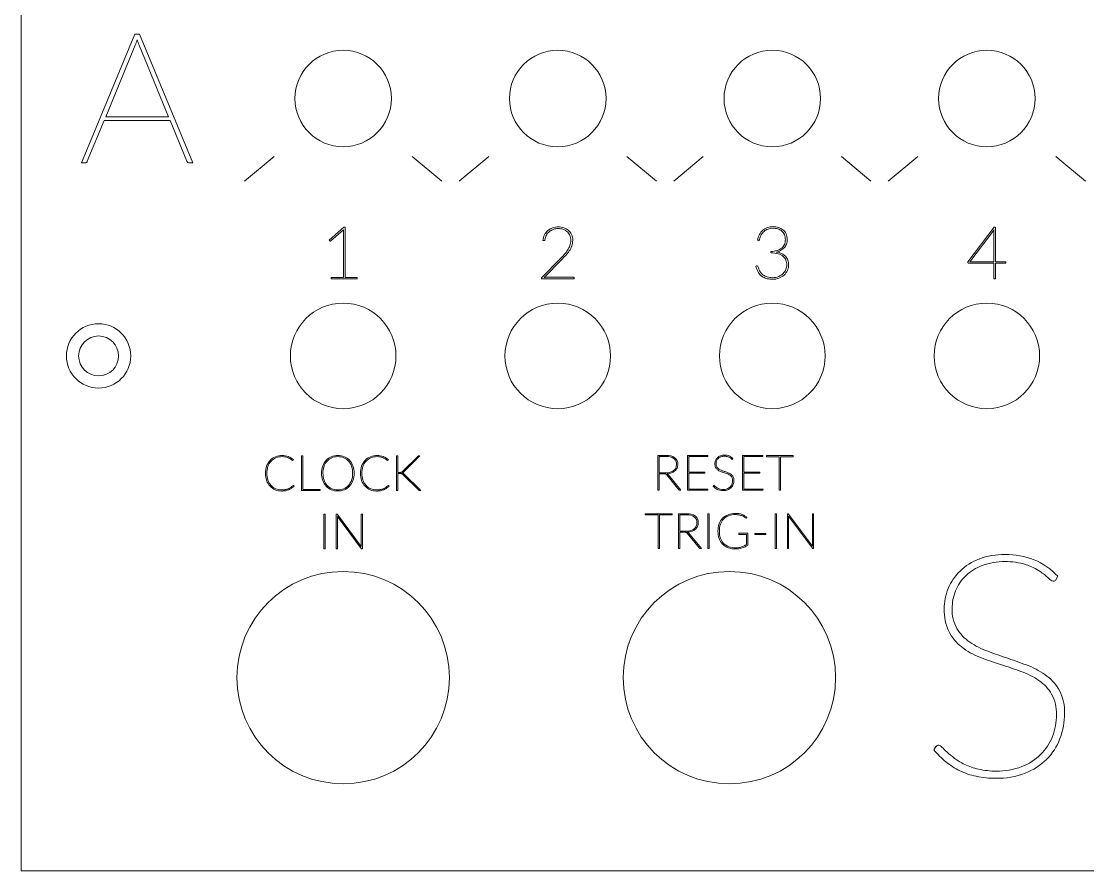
# Model space of a CAD drawing. Header units: millimetres. Extents: x 0 to 300, y 0 to 120.
# Drawn here: x 0 to 82.8, y 0 to 66 of the extents above; entities that cross this region are included whole.
import ezdxf

# ---------------------------------------------------------------- set-up
doc = ezdxf.new("R2010")
doc.units = ezdxf.units.MM
for name, color, linetype, lineweight, true_color in [('ext', 1, 'Continuous', 0, 0xff0000), ('gravures', 30, 'Continuous', 0, 0xff7f00), ('int', 3, 'Continuous', 0, 0x00ff00), ('pockett_ecrous -3mm', 2, 'Continuous', 0, 0xffff00), ('txt', 51, 'Continuous', 0, 0xffffb5)]:
    doc.layers.add(name, color=color, linetype=linetype, lineweight=lineweight, true_color=true_color)

msp = doc.modelspace()

# ---------------------------------------------------------------- linework, layer by layer
at = {"layer": 'ext'}
for p, q in [((0, 0), (0, 120)), ((300, 0), (0, 0))]:
    msp.add_line(p, q, dxfattribs=at)
at = {"layer": 'gravures'}
for p, q in [((19.638, 55.5), (17.34, 53.572)), ((30.362, 55.5), (32.66, 53.572)), ((36.304, 55.5), (34.006, 53.572)), ((47.029, 55.5), (49.327, 53.572)), ((52.971, 55.5), (50.673, 53.572)), ((63.696, 55.5), (65.994, 53.572)), ((69.637, 55.5), (67.339, 53.572)), ((80.362, 55.5), (82.66, 53.572))]:
    msp.add_line(p, q, dxfattribs=at)
at = {"layer": 'int'}
for centre, radius in [((25, 60), 3.75), ((41.667, 60), 3.75), ((58.333, 60), 3.75), ((75, 60), 3.75), ((25, 40), 4.1), ((41.667, 40), 4.1), ((58.333, 40), 4.1), ((75, 40), 4.1), ((6, 40), 1.55), ((25, 15), 8.25), ((55, 15), 8.25)]:
    msp.add_circle(centre, radius, dxfattribs=at)
at = {"layer": 'pockett_ecrous -3mm'}
msp.add_circle((6, 40), 2.5, dxfattribs=at)
at = {"layer": 'txt'}
for p, q in [((4.672, 55), (8.811, 65)), ((8.811, 65), (9.188, 65)), ((9.188, 65), (13.328, 55)), ((8.847, 64.153), (6.557, 58.584)), ((11.435, 58.584), (9.146, 64.153)), ((6.428, 58.285), (5.126, 55.121)), ((11.564, 58.285), (6.428, 58.285)), ((6.557, 58.584), (11.435, 58.584)), ((12.864, 55.121), (11.564, 58.285)), ((4.963, 55), (4.672, 55)), ((13.328, 55), (13.021, 55)), ((23.918, 48.994), (25.056, 50.01)), ((25.024, 49.808), (24.051, 48.931)), ((25.056, 50.01), (25.164, 50.01)), ((25.164, 50.01), (25.164, 46.106)), ((73.518, 47.309), (75.563, 50.003)), ((75.557, 49.798), (73.685, 47.317)), ((75.563, 50.003), (75.683, 50.003)), ((75.683, 50.003), (75.683, 47.317)), ((23.961, 48.938), (23.918, 48.994)), ((25.016, 46.106), (25.016, 49.629)), ((40.58, 48.959), (40.509, 48.968)), ((57.268, 48.982), (57.196, 48.99)), ((75.549, 47.317), (75.549, 49.647)), ((58.232, 48.003), (58.232, 48.108)), ((40.435, 46.105), (41.846, 47.534)), ((41.951, 47.468), (40.603, 46.088)), ((73.532, 47.241), (73.518, 47.309)), ((73.685, 47.317), (75.549, 47.317)), ((75.683, 47.317), (76.482, 47.317)), ((76.482, 47.317), (76.482, 47.246)), ((57.063, 46.968), (57.111, 46.99)), ((75.549, 47.198), (73.6, 47.198)), ((75.549, 45.997), (75.549, 47.198)), ((76.425, 47.198), (75.683, 47.198)), ((75.683, 47.198), (75.683, 45.997)), ((24.066, 46.106), (25.016, 46.106)), ((24.066, 45.99), (24.066, 46.106)), ((26.082, 45.99), (24.066, 45.99)), ((25.164, 46.106), (26.082, 46.106)), ((26.082, 46.106), (26.082, 45.99)), ((40.401, 45.977), (40.401, 46.031)), ((42.933, 45.977), (40.401, 45.977)), ((40.947, 46.117), (42.879, 46.117)), ((42.933, 46.063), (42.933, 45.977)), ((75.683, 45.997), (75.549, 45.997)), ((21.13, 31.942), (21.102, 31.899)), ((21.756, 29.532), (21.756, 32.232)), ((21.756, 32.232), (21.861, 32.232)), ((21.861, 32.232), (21.861, 29.624)), ((28.509, 31.942), (28.481, 31.899)), ((29.135, 29.532), (29.135, 32.232)), ((29.135, 32.232), (29.24, 32.232)), ((29.24, 32.232), (29.24, 30.951)), ((29.603, 31.018), (30.794, 32.191)), ((30.961, 32.232), (29.703, 30.993)), ((30.884, 32.232), (30.961, 32.232)), ((49.448, 29.562), (49.448, 32.262)), ((49.448, 32.262), (50.099, 32.262)), ((50.099, 32.178), (49.554, 32.178)), ((49.554, 32.178), (49.554, 30.914)), ((51.74, 29.562), (51.74, 32.262)), ((51.74, 32.262), (53.335, 32.262)), ((53.335, 32.172), (51.846, 32.172)), ((51.846, 32.172), (51.846, 30.976)), ((53.335, 32.262), (53.335, 32.172)), ((55.272, 32.024), (55.248, 31.982)), ((56.015, 29.562), (56.015, 32.262)), ((56.015, 32.262), (57.609, 32.262)), ((57.609, 32.172), (56.12, 32.172)), ((56.12, 32.172), (56.12, 30.976)), ((57.609, 32.262), (57.609, 32.172)), ((57.875, 32.17), (57.875, 32.262)), ((57.875, 32.262), (59.965, 32.262)), ((58.87, 32.17), (57.875, 32.17)), ((58.87, 29.562), (58.87, 32.17)), ((59.965, 32.17), (58.975, 32.17)), ((58.975, 32.17), (58.975, 29.562)), ((59.965, 32.262), (59.965, 32.17)), ((29.24, 30.951), (29.413, 30.951)), ((29.419, 30.866), (29.24, 30.866)), ((29.24, 30.866), (29.24, 29.532)), ((30.875, 29.568), (29.622, 30.788)), ((29.705, 30.839), (31.038, 29.532)), ((49.554, 30.914), (50.068, 30.914)), ((49.554, 30.834), (49.554, 29.562)), ((49.947, 30.834), (49.554, 30.834)), ((51.084, 29.595), (50.132, 30.76)), ((50.235, 30.782), (51.24, 29.562)), ((51.846, 30.976), (53.1, 30.976)), ((53.1, 30.887), (51.846, 30.887)), ((51.846, 30.887), (51.846, 29.653)), ((53.1, 30.976), (53.1, 30.887)), ((56.12, 30.976), (57.374, 30.976)), ((57.374, 30.887), (56.12, 30.887)), ((56.12, 30.887), (56.12, 29.653)), ((57.374, 30.976), (57.374, 30.887)), ((21.142, 29.923), (21.182, 29.881)), ((28.521, 29.923), (28.561, 29.881)), ((53.741, 29.883), (53.766, 29.922)), ((23.2, 29.532), (21.756, 29.532)), ((21.861, 29.624), (23.2, 29.624)), ((23.2, 29.624), (23.2, 29.532)), ((29.24, 29.532), (29.135, 29.532)), ((31.038, 29.532), (30.961, 29.532)), ((49.554, 29.562), (49.448, 29.562)), ((51.24, 29.562), (51.153, 29.562)), ((53.335, 29.562), (51.74, 29.562)), ((51.846, 29.653), (53.338, 29.653)), ((53.338, 29.653), (53.335, 29.562)), ((57.609, 29.562), (56.015, 29.562)), ((56.12, 29.653), (57.613, 29.653)), ((57.613, 29.653), (57.609, 29.562)), ((58.975, 29.562), (58.87, 29.562)), ((23.505, 25), (23.505, 27.7)), ((23.505, 27.7), (23.611, 27.7)), ((23.611, 27.7), (23.611, 25)), ((24.467, 25), (24.467, 27.7)), ((24.467, 27.7), (24.515, 27.7)), ((26.408, 25.023), (24.555, 27.527)), ((24.559, 27.458), (24.559, 25)), ((24.561, 27.675), (26.405, 25.18)), ((26.403, 25.248), (26.403, 27.7)), ((26.403, 27.7), (26.495, 27.7)), ((26.495, 27.7), (26.495, 25)), ((48.465, 27.639), (48.465, 27.731)), ((48.465, 27.731), (50.554, 27.731)), ((49.46, 27.639), (48.465, 27.639)), ((49.46, 25.031), (49.46, 27.639)), ((50.554, 27.639), (49.565, 27.639)), ((49.565, 27.639), (49.565, 25.031)), ((50.554, 27.731), (50.554, 27.639)), ((51.038, 25.031), (51.038, 27.731)), ((51.038, 27.731), (51.689, 27.731)), ((51.689, 27.646), (51.143, 27.646)), ((51.143, 27.646), (51.143, 26.383)), ((53.33, 25.031), (53.33, 27.731)), ((53.33, 27.731), (53.436, 27.731)), ((53.436, 27.731), (53.436, 25.031)), ((56.362, 27.446), (56.335, 27.406)), ((58.545, 25.031), (58.545, 27.731)), ((58.545, 27.731), (58.651, 27.731)), ((58.651, 27.731), (58.651, 25.031)), ((59.507, 25.031), (59.507, 27.731)), ((59.507, 27.731), (59.555, 27.731)), ((61.448, 25.054), (59.595, 27.558)), ((59.599, 27.489), (59.599, 25.031)), ((59.601, 27.706), (61.445, 25.211)), ((61.443, 25.278), (61.443, 27.731)), ((61.443, 27.731), (61.535, 27.731)), ((61.535, 27.731), (61.535, 25.031)), ((51.143, 26.383), (51.658, 26.383)), ((51.143, 26.302), (51.143, 25.031)), ((51.537, 26.302), (51.143, 26.302)), ((52.674, 25.063), (51.721, 26.229)), ((51.825, 26.25), (52.83, 25.031)), ((55.729, 26.164), (55.729, 26.218)), ((55.729, 26.218), (56.43, 26.218)), ((56.332, 26.133), (55.761, 26.133)), ((56.332, 25.338), (56.332, 26.133)), ((56.43, 26.218), (56.43, 25.296)), ((56.974, 26.206), (57.839, 26.206)), ((56.974, 26.122), (56.974, 26.206)), ((57.839, 26.122), (56.974, 26.122)), ((57.839, 26.206), (57.839, 26.122)), ((23.611, 25), (23.505, 25)), ((24.559, 25), (24.467, 25)), ((26.403, 25.215), (26.403, 25.248)), ((26.495, 25), (26.451, 25)), ((49.565, 25.031), (49.46, 25.031)), ((51.143, 25.031), (51.038, 25.031)), ((52.83, 25.031), (52.743, 25.031)), ((53.436, 25.031), (53.33, 25.031)), ((58.651, 25.031), (58.545, 25.031)), ((59.599, 25.031), (59.507, 25.031)), ((61.443, 25.246), (61.443, 25.278)), ((61.535, 25.031), (61.491, 25.031)), ((80.513, 22.877), (80.368, 22.611)), ((70.876, 9.395), (71.032, 9.637))]:
    msp.add_line(p, q, dxfattribs=at)
for centre, radius, start, end in [((15.522, 61.754), 7.093, 158.50886, 160.23138), ((6.678, 65.226), 2.407, 338.74347, 344.26434), ((11.636, 65.352), 2.754, 196.4438, 201.28033), ((2.471, 61.754), 7.093, 19.76862, 21.49114), ((4.976, 55.153), 0.153, 265.19314, 347.83822), ((13.024, 55.166), 0.166, 195.84684, 268.96061), ((26.945, 49.624), 1.93, 174.53526, 179.85983), ((41.638, 48.903), 1.116, 131.30518, 152.98981), ((41.624, 48.909), 1.102, 109.11702, 130.93791), ((41.661, 48.884), 1.01, 109.81768, 130.25565), ((41.696, 48.691), 1.332, 89.42542, 108.97759), ((41.691, 48.786), 1.112, 89.33508, 109.57446), ((41.707, 48.678), 1.22, 72.86453, 90.15614), ((41.713, 48.611), 1.412, 72.91376, 90.15466), ((41.81, 49), 0.882, 49.86651, 73.06599), ((41.829, 48.971), 1.033, 50.49167, 73.18171), ((41.884, 49.051), 0.936, 24.3879, 49.95774), ((58.328, 48.925), 1.118, 131.36835, 152.99414), ((58.309, 48.935), 1.098, 109.07422, 130.98071), ((58.341, 48.913), 1.002, 109.602, 130.27151), ((58.384, 48.711), 1.334, 89.43255, 108.95778), ((58.379, 48.796), 1.125, 89.37785, 109.45658), ((58.396, 48.702), 1.219, 73.05463, 90.22507), ((58.403, 48.616), 1.43, 73.41344, 90.22928), ((58.497, 49.019), 0.887, 50.93793, 73.32171), ((58.528, 49.02), 1.006, 51.01524, 73.66218), ((58.557, 49.108), 0.78, 24.29177, 50.22685), ((58.588, 49.106), 0.902, 25.15479, 50.53963), ((77.099, 49.639), 1.55, 174.11861, 179.70608), ((24.014, 48.982), 0.0694, 219.45133, 260.87759), ((24.011, 48.966), 0.0536, 261.89538, 319.37971), ((41.85, 48.8), 1.351, 153.1851, 172.88889), ((40.592, 49.032), 0.0737, 260.34927, 354.58552), ((41.809, 48.833), 1.16, 151.92308, 170.47908), ((41.627, 48.929), 0.954, 130.48064, 151.86741), ((41.83, 49.034), 0.843, 24.40625, 49.4122), ((41.695, 48.987), 0.985, 358.54262, 23.68346), ((41.534, 48.954), 1.145, 340.53695, 0.41912), ((41.723, 48.991), 1.108, 358.62911, 23.80135), ((41.6, 48.954), 1.23, 340.38032, 0.48909), ((58.547, 48.818), 1.362, 153.18361, 172.74205), ((57.283, 49.038), 0.0586, 254.5571, 307.52478), ((57.229, 49.072), 0.121, 318.18759, 348.16845), ((58.477, 48.854), 1.146, 151.47723, 170.29056), ((58.33, 48.934), 0.979, 130.57811, 151.45487), ((58.402, 49.047), 0.946, 358.5967, 23.74992), ((58.482, 49.014), 0.865, 335.88306, 0.70236), ((58.472, 49.067), 1.023, 358.5721, 24.40149), ((58.573, 49.028), 0.923, 337.81001, 0.79484), ((39.99, 49.847), 2.939, 317.91096, 326.31716), ((40.224, 49.754), 2.831, 316.78045, 325.86245), ((41.058, 49.137), 1.655, 326.26093, 340.04349), ((41.137, 49.134), 1.727, 325.8867, 339.91868), ((58.197, 49.791), 1.683, 271.17445, 287.44055), ((58.381, 49.294), 1.251, 282.17388, 298.12783), ((58.48, 46.702), 1.379, 65.25439, 83.1421), ((58.39, 49.185), 1.047, 287.31218, 309.27715), ((58.471, 49.136), 1.069, 297.83932, 316.15353), ((58.535, 48.998), 0.811, 309.68686, 335.35815), ((58.57, 49.035), 0.928, 316.40641, 337.47491), ((34.935, 54.385), 9.731, 315.2446, 318.02856), ((31.386, 58.007), 14.923, 315.0721, 316.92517), ((58.255, 45.989), 2.014, 74.38643, 90.65306), ((58.514, 46.921), 1.047, 50.83951, 74.33704), ((58.634, 47.041), 1.007, 43.943, 65.12811), ((58.699, 47.164), 0.742, 21.74411, 50.10015), ((58.739, 47.151), 0.854, 19.94303, 43.53435), ((58.468, 47.082), 0.988, 359.48887, 21.18125), ((58.543, 47.087), 1.061, 359.39591, 19.59215), ((73.589, 47.255), 0.0593, 194.02771, 230.39414), ((76.435, 47.244), 0.0469, 257.48897, 2.98375), ((59.6, 47.595), 2.614, 193.88739, 198.96168), ((57.149, 46.877), 0.119, 80.43423, 108.31529), ((58.376, 47.173), 1.319, 198.92426, 209.86926), ((57.154, 46.929), 0.067, 11.01154, 77.2576), ((55.265, 46.288), 2.061, 15.68289, 18.49651), ((58.303, 47.132), 1.235, 209.9101, 222.26375), ((58.441, 47.208), 1.245, 196.94275, 205.3025), ((58.378, 47.181), 1.177, 205.39128, 216.79917), ((58.145, 47.007), 0.887, 216.85323, 234.88149), ((58.4, 47.175), 1.09, 293.11173, 315.42371), ((58.478, 47.093), 0.977, 315.63579, 338.28118), ((58.501, 47.107), 1.11, 312.07671, 335.13746), ((58.526, 47.084), 0.929, 337.69167, 359.28441), ((58.584, 47.071), 1.019, 334.99904, 0.26629), ((73.593, 47.277), 0.0793, 238.61934, 275.2295), ((40.487, 46.033), 0.0859, 152.03812, 180.90525), ((40.525, 46.012), 0.13, 133.91539, 151.81266), ((40.881, 44.631), 1.483, 94.52899, 100.79196), ((40.942, 43.893), 2.224, 89.87485, 94.61281), ((42.885, 46.07), 0.0479, 351.54055, 97.79708), ((58.062, 46.919), 0.913, 222.52729, 240.6971), ((58.22, 47.21), 1.244, 240.88249, 256.40651), ((58.255, 47.168), 1.082, 235.00286, 252.45368), ((58.319, 47.646), 1.692, 256.62584, 270.81701), ((58.313, 47.392), 1.313, 253.01368, 271.20292), ((58.366, 47.274), 1.195, 268.76656, 292.74796), ((58.358, 47.35), 1.396, 269.39694, 290.49704), ((58.409, 47.217), 1.253, 290.42819, 311.81675), ((20.244, 31.02), 1.262, 136.95153, 160.2995), ((20.261, 31.031), 1.168, 137.22224, 160.64005), ((20.184, 31.063), 1.188, 112.28472, 136.48442), ((20.182, 31.09), 1.071, 112.0736, 136.66172), ((20.244, 30.906), 1.356, 89.31219, 112.12125), ((20.246, 30.924), 1.248, 89.35702, 111.93101), ((20.284, 30.958), 1.304, 69.49904, 91.02901), ((20.27, 30.891), 1.281, 79.56853, 90.45747), ((20.271, 30.903), 1.27, 70.32445, 79.48981), ((20.379, 31.203), 0.951, 60.36154, 70.36367), ((20.239, 30.92), 1.355, 48.90476, 68.30397), ((20.069, 30.672), 1.565, 55.36617, 60.10752), ((19.51, 29.878), 2.536, 53.13126, 55.16925), ((21.091, 31.97), 0.0867, 226.83095, 256.64104), ((21.075, 31.918), 0.0329, 262.8412, 324.49988), ((24.598, 31.04), 1.254, 137.55296, 160.83941), ((24.633, 31.038), 1.184, 138.14343, 161.08455), ((24.511, 31.105), 1.146, 112.52244, 137.02528), ((24.504, 31.142), 1.018, 112.36083, 137.62766), ((24.567, 30.958), 1.304, 89.3339, 112.34574), ((24.569, 30.972), 1.2, 89.34723, 112.13056), ((24.6, 30.937), 1.325, 67.95362, 90.74173), ((24.598, 30.962), 1.211, 67.9658, 90.71702), ((24.666, 31.144), 1.016, 42.3415, 67.67001), ((24.666, 31.116), 1.135, 42.95755, 67.67106), ((24.551, 31.053), 1.162, 18.50413, 41.82322), ((24.571, 31.043), 1.254, 19.14089, 42.44225), ((27.623, 31.02), 1.262, 136.95153, 160.2995), ((27.64, 31.031), 1.168, 137.22224, 160.64005), ((27.563, 31.063), 1.188, 112.28472, 136.48442), ((27.561, 31.09), 1.071, 112.0736, 136.66172), ((27.623, 30.906), 1.356, 89.31219, 112.12125), ((27.625, 30.924), 1.248, 89.35702, 111.93101), ((27.663, 30.958), 1.304, 69.49904, 91.02901), ((27.649, 30.891), 1.281, 79.56853, 90.45747), ((27.65, 30.903), 1.27, 70.32445, 79.48981), ((27.758, 31.203), 0.951, 60.36154, 70.36367), ((27.618, 30.92), 1.355, 48.90476, 68.30397), ((27.448, 30.672), 1.565, 55.36617, 60.10752), ((26.889, 29.878), 2.536, 53.13126, 55.16925), ((28.47, 31.97), 0.0867, 226.83095, 256.64104), ((28.454, 31.918), 0.0329, 262.8412, 324.49988), ((30.901, 32.091), 0.146, 115.79099, 136.95864), ((30.882, 32.113), 0.118, 88.72554, 112.11018), ((50.173, 31.16), 1.104, 57.45543, 93.84195), ((50.163, 31.19), 0.99, 58.05791, 93.67571), ((50.36, 31.61), 0.531, 355.52955, 52.1418), ((50.392, 31.616), 0.605, 355.90819, 51.69565), ((50.255, 31.559), 0.635, 335.59904, 0.92824), ((50.305, 31.564), 0.691, 336.02302, 0.78031), ((54.528, 31.623), 0.658, 157.55577, 180.19188), ((54.465, 31.6), 0.595, 177.98799, 205.93681), ((54.509, 31.631), 0.638, 134.19642, 157.59214), ((54.55, 31.627), 0.582, 158.02309, 180.22627), ((54.44, 31.608), 0.472, 177.93767, 209.11687), ((54.511, 31.642), 0.541, 134.14767, 157.9911), ((54.55, 31.583), 0.701, 110.99422, 133.82105), ((54.543, 31.603), 0.591, 110.22072, 133.75808), ((54.603, 31.435), 0.858, 88.95579, 110.76623), ((54.605, 31.43), 0.775, 88.98531, 110.06573), ((54.637, 31.362), 0.931, 68.41875, 91.08994), ((54.639, 31.415), 0.789, 72.23106, 91.46979), ((54.643, 31.456), 0.749, 56.8669, 71.58269), ((54.624, 31.406), 0.895, 43.6871, 66.67361), ((54.639, 31.457), 0.751, 46.29815, 56.52353), ((55.239, 32.063), 0.103, 217.69887, 257.14485), ((55.217, 31.999), 0.036, 268.70567, 331.89969), ((20.578, 30.902), 1.616, 160.34214, 180.71929), ((20.609, 30.858), 1.646, 179.19659, 199.47398), ((20.629, 30.904), 1.557, 160.70855, 180.82783), ((20.646, 30.856), 1.574, 179.09196, 199.18782), ((24.992, 30.904), 1.671, 160.87184, 180.78212), ((24.99, 30.858), 1.67, 179.18831, 199.13772), ((25.029, 30.906), 1.601, 161.1836, 180.87345), ((25.028, 30.857), 1.599, 179.13255, 198.82421), ((24.102, 30.906), 1.634, 359.13733, 18.41219), ((24.104, 30.857), 1.633, 341.58015, 0.85681), ((24.169, 30.905), 1.679, 359.1983, 19.08783), ((24.178, 30.858), 1.67, 340.86228, 0.81169), ((27.957, 30.902), 1.616, 160.34214, 180.71929), ((27.988, 30.858), 1.646, 179.19659, 199.47398), ((28.008, 30.904), 1.557, 160.70855, 180.82783), ((28.025, 30.856), 1.574, 179.09196, 199.18782), ((29.418, 31.82), 0.87, 269.67982, 273.8033), ((29.426, 30.38), 0.486, 81.84749, 90.82101), ((29.463, 31.143), 0.191, 273.84284, 288.5828), ((29.465, 30.658), 0.205, 66.82837, 81.65799), ((29.477, 31.101), 0.147, 288.7177, 306.55183), ((29.479, 30.698), 0.163, 50.09446, 65.95169), ((29.343, 31.273), 0.365, 307.28562, 315.52094), ((29.189, 30.359), 0.609, 44.67808, 49.5884), ((29.539, 31.095), 0.186, 284.6874, 304.75828), ((29.53, 30.695), 0.228, 58.37197, 75.73891), ((29.295, 31.412), 0.585, 306.77259, 314.29309), ((29.503, 30.67), 0.263, 39.89766, 56.27197), ((49.953, 30.319), 0.515, 83.00431, 90.59661), ((49.993, 30.647), 0.184, 67.69903, 83.16199), ((50.003, 30.677), 0.153, 50.69386, 66.79596), ((50.084, 32.119), 1.205, 269.26789, 285.76402), ((49.983, 30.656), 0.182, 35.03352, 49.86069), ((50.106, 32.047), 1.209, 272.9378, 289.42173), ((50.041, 30.624), 0.25, 39.04254, 59.45877), ((50.209, 31.684), 0.752, 285.60298, 307.86284), ((50.243, 31.667), 0.805, 289.19014, 310.76779), ((50.315, 31.539), 0.572, 308.32992, 334.91105), ((50.33, 31.558), 0.666, 311.2873, 335.61134), ((54.445, 31.61), 0.582, 207.65039, 231.91007), ((54.483, 31.652), 0.531, 211.02808, 235.90391), ((54.624, 31.848), 0.88, 232.28887, 248.91786), ((54.756, 32.056), 1.019, 235.93595, 249.97759), ((55.812, 34.854), 4.112, 248.54935, 252.31191), ((56.924, 37.872), 7.226, 249.61576, 251.75328), ((52.383, 24.102), 7.173, 70.16417, 72.31048), ((53.204, 26.589), 4.655, 68.42786, 71.75884), ((54.498, 29.946), 0.959, 55.70724, 70.59603), ((54.582, 30.06), 0.92, 52.85338, 68.73208), ((54.736, 30.297), 0.534, 30.74876, 55.51264), ((54.79, 30.339), 0.572, 28.06672, 52.62821), ((20.26, 30.736), 1.277, 199.52004, 222.43202), ((20.265, 30.727), 1.172, 199.31831, 222.55645), ((20.151, 30.65), 1.139, 222.94135, 247.5326), ((20.172, 30.652), 1.053, 223.02222, 247.49142), ((19.871, 31.262), 1.817, 305.33202, 312.37707), ((20.147, 30.916), 1.463, 305.61842, 314.99106), ((21.125, 29.896), 0.0376, 96.31397, 140.63444), ((21.114, 29.892), 0.0417, 49.08547, 81.50967), ((24.596, 30.723), 1.253, 199.21507, 222.49067), ((24.614, 30.717), 1.163, 198.86829, 222.13869), ((24.497, 30.646), 1.129, 222.99271, 247.82838), ((24.508, 30.636), 1.029, 222.74292, 247.67034), ((24.662, 30.633), 1.027, 292.29888, 317.28786), ((24.67, 30.646), 1.129, 292.19522, 317.01203), ((24.569, 30.703), 1.142, 317.89502, 341.5437), ((24.572, 30.723), 1.253, 317.50933, 340.78493), ((27.639, 30.736), 1.277, 199.52004, 222.43202), ((27.644, 30.727), 1.172, 199.31831, 222.55645), ((27.53, 30.65), 1.139, 222.94135, 247.5326), ((27.551, 30.652), 1.053, 223.02222, 247.49142), ((27.25, 31.262), 1.817, 305.33202, 312.37707), ((27.526, 30.916), 1.463, 305.61842, 314.99106), ((28.504, 29.896), 0.0376, 96.31397, 140.63444), ((28.493, 29.892), 0.0417, 49.08547, 81.50967), ((54.734, 30.734), 1.308, 220.59529, 229.81192), ((53.865, 29.826), 0.137, 126.92327, 135.87417), ((53.8, 29.906), 0.0347, 86.00754, 120.93878), ((53.788, 29.877), 0.0657, 37.70411, 77.1861), ((55.54, 31.633), 2.416, 225.26793, 227.31341), ((54.763, 30.796), 1.273, 227.50261, 232.91205), ((54.584, 30.308), 0.678, 290.91094, 314.50703), ((54.605, 30.28), 0.643, 314.95284, 338.73131), ((54.619, 30.278), 0.726, 315.03003, 339.20277), ((54.766, 30.336), 0.488, 357.78264, 28.68774), ((54.521, 30.312), 0.733, 338.74514, 0.39356), ((54.783, 30.354), 0.571, 358.07902, 26.42479), ((54.488, 30.328), 0.866, 339.15736, 0.40932), ((20.208, 30.796), 1.295, 247.67523, 270.60878), ((20.216, 30.769), 1.178, 247.66539, 270.54791), ((20.234, 31.065), 1.564, 269.54957, 280.84641), ((20.242, 31.246), 1.655, 269.49967, 279.17805), ((20.332, 30.664), 1.066, 279.37761, 292.00238), ((20.279, 30.813), 1.308, 281.00117, 292.75233), ((20.366, 30.572), 0.968, 292.22343, 305.05998), ((20.348, 30.64), 1.122, 292.88366, 305.48352), ((24.567, 30.828), 1.324, 248.02073, 270.66557), ((24.569, 30.795), 1.2, 247.86944, 270.65277), ((24.598, 30.805), 1.211, 269.28298, 292.0342), ((24.6, 30.837), 1.333, 269.25905, 291.90922), ((27.587, 30.796), 1.295, 247.67523, 270.60878), ((27.595, 30.769), 1.178, 247.66539, 270.54791), ((27.613, 31.065), 1.564, 269.54957, 280.84641), ((27.621, 31.246), 1.655, 269.49967, 279.17805), ((27.711, 30.664), 1.066, 279.37761, 292.00238), ((27.658, 30.813), 1.308, 281.00117, 292.75233), ((27.745, 30.572), 0.968, 292.22343, 305.05998), ((27.727, 30.64), 1.122, 292.88366, 305.48352), ((30.954, 29.628), 0.0994, 217.20562, 242.02212), ((30.954, 29.658), 0.127, 248.46127, 273.34071), ((51.143, 29.632), 0.0696, 212.27093, 246.84391), ((51.151, 29.675), 0.113, 251.67246, 270.9812), ((54.417, 30.363), 0.82, 230.01499, 244.25689), ((54.434, 30.367), 0.733, 233.16783, 244.82099), ((54.453, 30.446), 0.91, 244.46395, 258.02479), ((54.499, 30.507), 0.887, 244.91069, 256.61032), ((54.5, 30.695), 1.163, 258.30511, 270.55524), ((54.502, 30.535), 0.915, 256.8072, 270.69367), ((54.528, 30.485), 0.953, 269.03608, 290.89063), ((54.527, 30.465), 0.845, 269.06919, 290.75704), ((54.588, 30.319), 0.777, 291.11477, 314.54023), ((24.517, 27.644), 0.0557, 65.79834, 92.14259), ((24.506, 27.638), 0.0664, 33.79425, 59.14335), ((23.935, 27.459), 0.624, 2.94355, 6.30959), ((23.894, 27.457), 0.665, 0.06672, 2.88983), ((51.763, 26.629), 1.104, 57.45543, 93.84195), ((51.752, 26.658), 0.99, 58.05791, 93.67571), ((51.95, 27.079), 0.531, 355.52955, 52.1418), ((51.982, 27.085), 0.605, 355.90819, 51.69565), ((55.355, 26.544), 1.22, 136.29031, 160.45743), ((55.313, 26.568), 1.173, 110.85766, 135.73843), ((55.316, 26.591), 1.06, 110.73107, 136.02715), ((55.429, 26.242), 1.52, 89.13795, 110.57532), ((55.43, 26.272), 1.399, 89.17322, 110.48223), ((55.478, 26.26), 1.411, 75.89826, 91.12828), ((55.463, 25.86), 1.901, 81.88291, 90.32787), ((55.556, 26.523), 1.232, 70.44218, 81.82202), ((55.495, 26.367), 1.304, 63.71653, 75.48937), ((55.587, 26.623), 1.127, 58.57775, 70.23178), ((55.725, 26.829), 0.787, 50.97378, 63.85243), ((55.452, 26.409), 1.38, 48.71379, 58.39862), ((56.402, 27.622), 0.256, 225.12229, 244.45603), ((56.304, 27.425), 0.0361, 248.93879, 329.2482), ((59.557, 27.675), 0.0557, 65.79834, 92.14259), ((59.546, 27.669), 0.0664, 33.79425, 59.14335), ((58.975, 27.489), 0.624, 2.94355, 6.30959), ((58.934, 27.488), 0.665, 0.06672, 2.88983), ((51.799, 27.152), 0.752, 285.60298, 307.86284), ((51.833, 27.136), 0.805, 289.19014, 310.76779), ((51.905, 27.007), 0.572, 308.32992, 334.91105), ((51.919, 27.026), 0.666, 311.2873, 335.61134), ((51.845, 27.027), 0.635, 335.59904, 0.92824), ((51.894, 27.032), 0.691, 336.02302, 0.78031), ((55.764, 26.404), 1.652, 160.64812, 180.82605), ((55.802, 26.405), 1.583, 160.95946, 180.8792), ((55.38, 26.547), 1.137, 136.67446, 160.79496), ((51.543, 25.787), 0.515, 83.00431, 90.59661), ((51.583, 26.115), 0.184, 67.69903, 83.16199), ((51.593, 26.145), 0.153, 50.69386, 66.79596), ((51.673, 27.588), 1.205, 269.26789, 285.76402), ((51.572, 26.124), 0.182, 35.03352, 49.86069), ((51.696, 27.515), 1.209, 272.9378, 289.42173), ((51.631, 26.092), 0.25, 39.04254, 59.45877), ((55.758, 26.358), 1.646, 179.19659, 199.47398), ((55.333, 26.211), 1.197, 199.61584, 224.3599), ((55.803, 26.358), 1.584, 179.17859, 199.03174), ((55.374, 26.212), 1.131, 199.14554, 223.55511), ((55.758, 26.165), 0.0295, 181.4662, 227.93866), ((55.761, 26.164), 0.0312, 223.53883, 270.32035), ((26.76, 25.215), 0.357, 180.00497, 185.58044), ((26.451, 25.051), 0.0513, 213.15382, 269.22459), ((52.733, 25.101), 0.0696, 212.27093, 246.84391), ((52.741, 25.144), 0.113, 251.67246, 270.9812), ((55.327, 26.223), 1.201, 225.01212, 249.63953), ((55.324, 26.182), 1.074, 224.25537, 249.64527), ((55.455, 26.585), 1.586, 249.83842, 270.85145), ((55.454, 26.554), 1.467, 249.90159, 270.89075), ((55.485, 26.735), 1.648, 269.7185, 278.32014), ((55.502, 26.587), 1.587, 269.14879, 288.24917), ((55.519, 26.486), 1.398, 278.43859, 287.54247), ((55.472, 26.618), 1.537, 287.7047, 295.6446), ((55.411, 26.787), 1.806, 289.01909, 304.33592), ((55.162, 27.255), 2.246, 295.75661, 301.39432), ((61.8, 25.246), 0.357, 180.00497, 185.58044), ((61.491, 25.082), 0.0513, 213.15382, 269.22459), ((75.972, 20.101), 4.412, 111.01133, 133.8682), ((76.305, 19.173), 5.397, 88.95381, 110.7778), ((76.514, 18.729), 5.841, 68.34456, 91.08284), ((76.422, 18.957), 5.666, 43.78184, 66.63499), ((75.733, 20.387), 4.04, 134.2417, 157.51109), ((75.934, 20.218), 3.73, 110.24409, 133.73334), ((76.317, 19.141), 4.874, 88.99088, 110.09506), ((76.53, 19.06), 4.956, 72.17781, 91.46707), ((76.556, 19.31), 4.71, 56.79968, 71.54304), ((76.501, 19.283), 4.763, 46.27634, 56.43353), ((75.729, 20.466), 3.41, 134.11863, 157.93644), ((80.307, 23.122), 0.65, 217.69788, 257.13701), ((80.167, 22.715), 0.227, 268.91433, 332.55665), ((75.812, 20.35), 4.127, 157.45519, 180.17459), ((75.953, 20.376), 3.651, 157.96122, 180.21653), ((75.435, 20.206), 3.752, 177.99514, 205.91803), ((75.271, 20.257), 2.971, 177.95172, 209.17914), ((75.306, 20.265), 3.663, 207.62248, 231.92256), ((75.546, 20.535), 3.348, 211.04527, 235.90905), ((77.272, 23.096), 6.437, 235.96409, 249.95204), ((76.434, 21.764), 5.54, 232.29589, 248.92907), ((83.787, 40.394), 25.568, 248.56421, 252.37387), ((91.118, 60.187), 46.028, 249.58898, 251.7026), ((63.088, -24.748), 42.783, 70.10409, 72.37189), ((67.19, -12.182), 30.195, 68.47058, 71.70679), ((76.183, 10.525), 5.771, 52.86596, 68.79275), ((75.626, 9.758), 6.071, 55.73248, 70.54604), ((77.478, 12.264), 3.603, 28.06139, 52.58844), ((77.144, 12.007), 3.357, 30.73241, 55.51695), ((77.328, 12.246), 3.078, 357.77678, 28.67091), ((77.435, 12.355), 3.599, 358.08532, 26.46339), ((75.787, 12.096), 4.618, 338.74636, 0.38107), ((75.593, 12.198), 5.44, 339.12149, 0.3894), ((76.33, 11.884), 4.035, 314.89519, 338.757), ((76.387, 11.889), 4.588, 315.09075, 339.18908), ((77.118, 14.737), 8.216, 220.56139, 229.77966), ((71.581, 9.109), 0.761, 125.71755, 136.11121), ((71.248, 9.531), 0.226, 86.29819, 119.69105), ((71.172, 9.355), 0.412, 37.40553, 77.2604), ((80.648, 18.769), 12.95, 225.04531, 227.44542), ((77.457, 15.325), 8.254, 227.59775, 232.84506), ((75.134, 12.421), 5.166, 229.99034, 244.24823), ((75.223, 12.414), 4.585, 233.11823, 244.86698), ((76.183, 12.08), 4.277, 290.87765, 314.42842), ((76.217, 12.118), 4.87, 291.06904, 314.59891), ((75.362, 12.932), 5.725, 244.41826, 258.00564), ((75.619, 13.276), 5.534, 244.94718, 256.76937), ((75.668, 13.56), 5.822, 256.94551, 270.67726), ((75.826, 13.196), 6.017, 269.03966, 290.85072), ((75.822, 13.063), 5.324, 269.08056, 290.74646), ((75.654, 14.493), 7.313, 258.306, 270.55703)]:
    msp.add_arc(centre, radius, start, end, dxfattribs=at)

doc.saveas('drawing.dxf')
